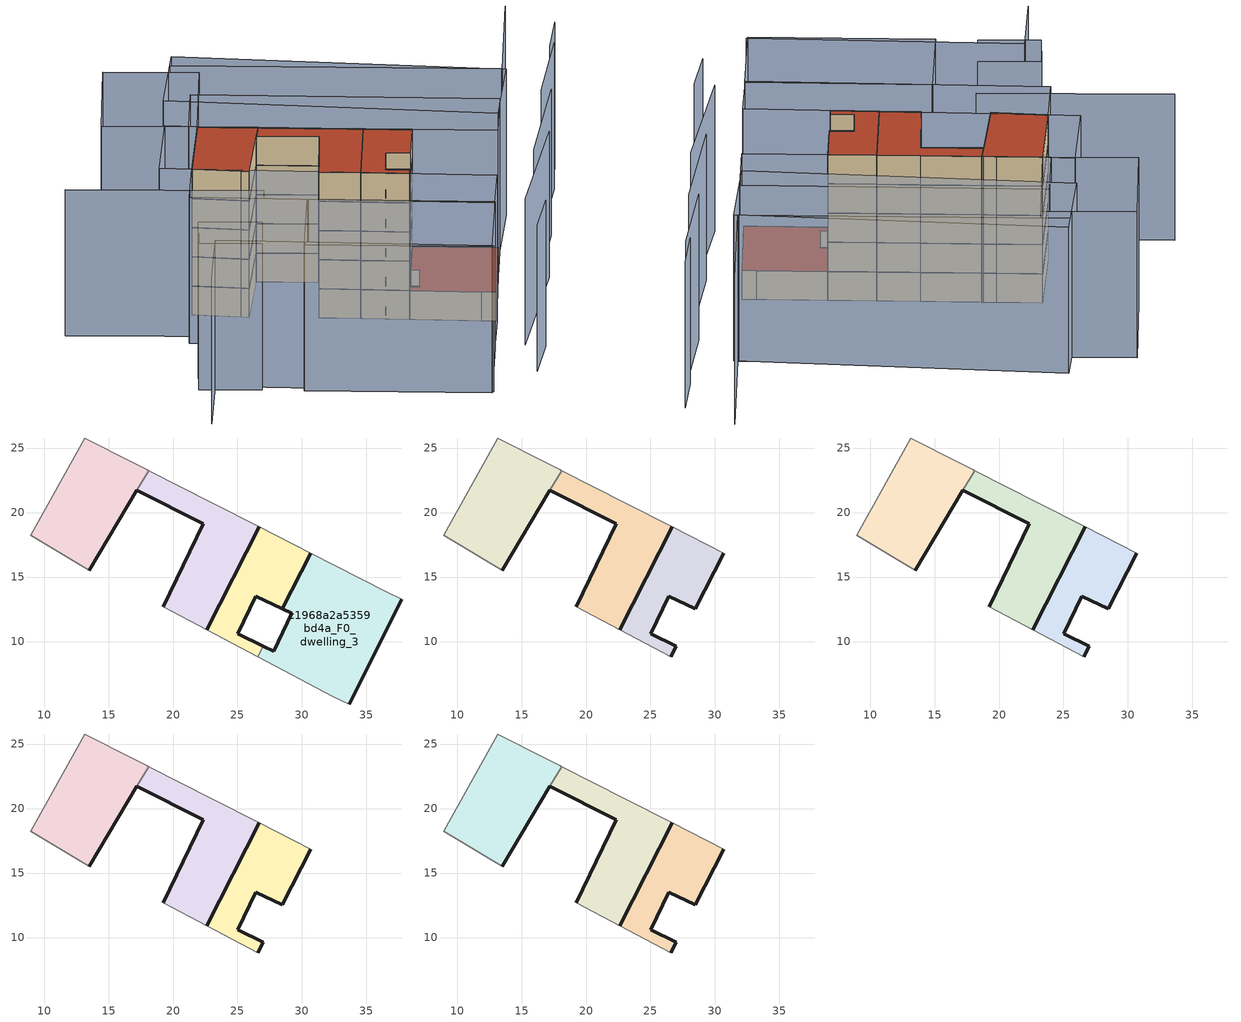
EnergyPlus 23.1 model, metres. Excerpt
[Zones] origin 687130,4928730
c1968a2a5359bd4a_F0_dwelling_0
 floor ground (EU_floor_Construction): 13.5,15.52 17.19,21.73 17.2,21.73 18.1,23.25 18,23.3 16.91,23.86 13.14,25.78 8.98,18.23 12.86,15.91 z0
 wall outside (EU_wall_Construction): 17.2,21.73 17.19,21.73 13.5,15.52 z0:3
 wall adiabatic (EU_wall_Construction): 13.5,15.52 12.86,15.91 8.98,18.23 13.14,25.78 16.91,23.86 18,23.3 18.1,23.25 z0:3
 wall to c1968a2a5359bd4a_F0_dwelling_1 (EU_wall_Construction): 18.1,23.25 17.2,21.73 z0:3
c1968a2a5359bd4a_F0_dwelling_1
 floor ground (EU_floor_Construction): 22.62,10.92 26.68,18.89 23.09,20.71 18.1,23.25 17.2,21.73 22.33,19.13 19.24,12.71 z0
 wall outside (EU_wall_Construction): 19.24,12.71 22.33,19.13 17.2,21.73 / 26.68,18.89 22.62,10.92 z0:3
 wall adiabatic (EU_wall_Construction): 18.1,23.25 23.09,20.71 26.68,18.89 / 22.62,10.92 19.24,12.71 z0:3
c1968a2a5359bd4a_F0_dwelling_2
 floor ground (EU_floor_Construction): 27,9.64 25,10.6 26.41,13.52 28.47,12.53 30.67,16.85 26.68,18.89 22.62,10.92 26.58,8.82 z0
 wall outside (EU_wall_Construction): 22.62,10.92 26.68,18.89 / 30.67,16.85 28.47,12.53 26.41,13.52 25,10.6 27,9.64 z0:3
 wall adiabatic (EU_wall_Construction): 26.58,8.82 22.62,10.92 / 26.68,18.89 30.67,16.85 z0:3
 wall to c1968a2a5359bd4a_F0_dwelling_3 (EU_wall_Construction): 27,9.64 26.59,8.82 z0:3
c1968a2a5359bd4a_F0_dwelling_3
 floor ground (EU_floor_Construction): 33.65,5.15 37.72,13.27 36.53,13.86 30.67,16.85 28.47,12.53 29.21,12.17 27.82,9.25 27,9.64 26.58,8.82 32.43,5.72 z0
 wall outside (EU_wall_Construction): 27,9.64 27.82,9.25 29.21,12.17 28.47,12.53 30.67,16.85 / 37.72,13.27 33.65,5.15 z0:3
 wall adiabatic (EU_wall_Construction): 33.65,5.15 32.43,5.72 26.58,8.82 / 30.67,16.85 36.53,13.86 37.72,13.27 z0:3
 roof outside (EU_roof_Construction): 36.53,13.86 37.72,13.27 33.65,5.15 32.43,5.72 26.58,8.82 27,9.64 27.82,9.25 29.21,12.17 28.47,12.53 30.67,16.85 z3
c1968a2a5359bd4a_F1_dwelling_0
 floor to c1968a2a5359bd4a_F0_dwelling_0 (EU_floor_Construction): 13.5,15.52 17.19,21.73 17.2,21.73 18.1,23.25 18,23.3 16.91,23.86 13.14,25.78 8.98,18.23 12.86,15.91 z3
 wall outside (EU_wall_Construction): 17.2,21.73 17.19,21.73 13.5,15.52 z3:6
 wall adiabatic (EU_wall_Construction): 13.5,15.52 12.86,15.91 8.98,18.23 13.14,25.78 16.91,23.86 18,23.3 18.1,23.25 z3:6
 wall to c1968a2a5359bd4a_F1_dwelling_1 (EU_wall_Construction): 18.1,23.25 17.2,21.73 z3:6
c1968a2a5359bd4a_F1_dwelling_1
 floor to c1968a2a5359bd4a_F0_dwelling_1 (EU_floor_Construction): 22.62,10.92 26.68,18.89 23.09,20.71 18.1,23.25 17.2,21.73 22.33,19.13 19.24,12.71 z3
 wall outside (EU_wall_Construction): 19.24,12.71 22.33,19.13 17.2,21.73 / 26.68,18.89 22.62,10.92 z3:6
 wall adiabatic (EU_wall_Construction): 18.1,23.25 23.09,20.71 26.68,18.89 / 22.62,10.92 19.24,12.71 z3:6
c1968a2a5359bd4a_F1_dwelling_2
 floor to c1968a2a5359bd4a_F0_dwelling_2 (EU_floor_Construction): 27,9.64 25,10.6 26.41,13.52 28.47,12.53 30.67,16.85 26.68,18.89 22.62,10.92 26.58,8.82 z3
 wall outside (EU_wall_Construction): 30.67,16.85 28.47,12.53 26.41,13.52 25,10.6 27,9.64 26.58,8.82 / 22.62,10.92 26.68,18.89 z3:6
 wall adiabatic (EU_wall_Construction): 26.58,8.82 22.62,10.92 / 26.68,18.89 30.67,16.85 z3:6
c1968a2a5359bd4a_F2_dwelling_0
 floor to c1968a2a5359bd4a_F1_dwelling_0 (EU_floor_Construction): 13.5,15.52 17.19,21.73 17.2,21.73 18.1,23.25 18,23.3 16.91,23.86 13.14,25.78 8.98,18.23 12.86,15.91 z6
 wall outside (EU_wall_Construction): 17.2,21.73 17.19,21.73 13.5,15.52 z6:9
 wall adiabatic (EU_wall_Construction): 13.5,15.52 12.86,15.91 8.98,18.23 13.14,25.78 16.91,23.86 18,23.3 18.1,23.25 z6:9
 wall to c1968a2a5359bd4a_F2_dwelling_1 (EU_wall_Construction): 18.1,23.25 17.2,21.73 z6:9
c1968a2a5359bd4a_F2_dwelling_1
 floor to c1968a2a5359bd4a_F1_dwelling_1 (EU_floor_Construction): 22.62,10.92 26.68,18.89 23.09,20.71 18.1,23.25 17.2,21.73 22.33,19.13 19.24,12.71 z6
 wall outside (EU_wall_Construction): 19.24,12.71 22.33,19.13 17.2,21.73 / 26.68,18.89 22.62,10.92 z6:9
 wall adiabatic (EU_wall_Construction): 18.1,23.25 23.09,20.71 26.68,18.89 / 22.62,10.92 19.24,12.71 z6:9
c1968a2a5359bd4a_F2_dwelling_2
 floor to c1968a2a5359bd4a_F1_dwelling_2 (EU_floor_Construction): 27,9.64 25,10.6 26.41,13.52 28.47,12.53 30.67,16.85 26.68,18.89 22.62,10.92 26.58,8.82 z6
 wall outside (EU_wall_Construction): 30.67,16.85 28.47,12.53 26.41,13.52 25,10.6 27,9.64 26.58,8.82 / 22.62,10.92 26.68,18.89 z6:9
 wall adiabatic (EU_wall_Construction): 26.58,8.82 22.62,10.92 / 26.68,18.89 30.67,16.85 z6:9
c1968a2a5359bd4a_F3_dwelling_0
 floor to c1968a2a5359bd4a_F2_dwelling_0 (EU_floor_Construction): 13.5,15.52 17.19,21.73 17.2,21.73 18.1,23.25 18,23.3 16.91,23.86 13.14,25.78 8.98,18.23 12.86,15.91 z9
 wall outside (EU_wall_Construction): 17.2,21.73 17.19,21.73 13.5,15.52 z9:12
 wall adiabatic (EU_wall_Construction): 13.5,15.52 12.86,15.91 8.98,18.23 13.14,25.78 16.91,23.86 18,23.3 18.1,23.25 z9:12
 wall to c1968a2a5359bd4a_F3_dwelling_1 (EU_wall_Construction): 18.1,23.25 17.2,21.73 z9:12
c1968a2a5359bd4a_F3_dwelling_1
 floor to c1968a2a5359bd4a_F2_dwelling_1 (EU_floor_Construction): 22.62,10.92 26.68,18.89 23.09,20.71 18.1,23.25 17.2,21.73 22.33,19.13 19.24,12.71 z9
 wall outside (EU_wall_Construction): 19.24,12.71 22.33,19.13 17.2,21.73 / 26.68,18.89 22.62,10.92 z9:12
 wall adiabatic (EU_wall_Construction): 18.1,23.25 23.09,20.71 26.68,18.89 / 22.62,10.92 19.24,12.71 z9:12
c1968a2a5359bd4a_F3_dwelling_2
 floor to c1968a2a5359bd4a_F2_dwelling_2 (EU_floor_Construction): 27,9.64 25,10.6 26.41,13.52 28.47,12.53 30.67,16.85 26.68,18.89 22.62,10.92 26.58,8.82 z9
 wall outside (EU_wall_Construction): 30.67,16.85 28.47,12.53 26.41,13.52 25,10.6 27,9.64 26.58,8.82 / 22.62,10.92 26.68,18.89 z9:12
 wall adiabatic (EU_wall_Construction): 26.58,8.82 22.62,10.92 / 26.68,18.89 30.67,16.85 z9:12
c1968a2a5359bd4a_F4_dwelling_0
 floor to c1968a2a5359bd4a_F3_dwelling_0 (EU_floor_Construction): 13.5,15.52 17.19,21.73 17.2,21.73 18.1,23.25 18,23.3 16.91,23.86 13.14,25.78 8.98,18.23 12.86,15.91 z12
 wall outside (EU_wall_Construction): 17.2,21.73 17.19,21.73 13.5,15.52 z12:15
 wall adiabatic (EU_wall_Construction): 13.5,15.52 12.86,15.91 8.98,18.23 13.14,25.78 16.91,23.86 18,23.3 18.1,23.25 z12:15
 wall to c1968a2a5359bd4a_F4_dwelling_1 (EU_wall_Construction): 18.1,23.25 17.2,21.73 z12:15
 roof outside (EU_roof_Construction): 16.91,23.86 18,23.3 18.1,23.25 17.2,21.73 17.19,21.73 13.5,15.52 12.86,15.91 8.98,18.23 13.14,25.78 z15
c1968a2a5359bd4a_F4_dwelling_1
 floor to c1968a2a5359bd4a_F3_dwelling_1 (EU_floor_Construction): 22.62,10.92 26.68,18.89 23.09,20.71 18.1,23.25 17.2,21.73 22.33,19.13 19.24,12.71 z12
 wall outside (EU_wall_Construction): 19.24,12.71 22.33,19.13 17.2,21.73 / 26.68,18.89 22.62,10.92 z12:15
 wall adiabatic (EU_wall_Construction): 18.1,23.25 23.09,20.71 26.68,18.89 / 22.62,10.92 19.24,12.71 z12:15
 roof outside (EU_roof_Construction): 26.68,18.89 22.62,10.92 19.24,12.71 22.33,19.13 17.2,21.73 18.1,23.25 23.09,20.71 z15
c1968a2a5359bd4a_F4_dwelling_2
 floor to c1968a2a5359bd4a_F3_dwelling_2 (EU_floor_Construction): 27,9.64 25,10.6 26.41,13.52 28.47,12.53 30.67,16.85 26.68,18.89 22.62,10.92 26.58,8.82 z12
 wall outside (EU_wall_Construction): 30.67,16.85 28.47,12.53 26.41,13.52 25,10.6 27,9.64 26.58,8.82 / 22.62,10.92 26.68,18.89 z12:15
 wall adiabatic (EU_wall_Construction): 26.58,8.82 22.62,10.92 / 26.68,18.89 30.67,16.85 z12:15
 roof outside (EU_roof_Construction): 30.67,16.85 28.47,12.53 26.41,13.52 25,10.6 27,9.64 26.58,8.82 22.62,10.92 26.68,18.89 z15
shading: 32.65,-5.55 35.51,-1.37 / 1.16,-2.35 4.76,4.41 / 4.76,4.41 27.26,-7.6 / 33.97,-0.3 41.83,11.09 / 38.95,8.31 45.65,18.63 / -3.29,19.47 13.07,11.54 / 44.81,19.01 49.95,27.01 / 49.29,26.56 51.77,30.71 / 49.09,35.65 43.38,24.29 / 43.38,24.29 16.21,37.96 / 15.9,8.21 31.23,0.38 / 31.23,0.38 27.07,-7.75 / 27.07,-7.75 11.74,0.08 / 11.74,0.08 15.9,8.21 / 4.9,8.32 10.19,5.83 / 10.19,5.83 8.36,1.93 / 8.36,1.93 3.07,4.42 / 3.07,4.42 4.9,8.32 / 13.14,25.78 8.98,18.23 / 8.98,18.23 6.36,19.68 / 6.36,19.68 10.52,27.23 / 10.52,27.23 13.14,25.78 / 8.98,18.23 33.73,5.11 / 33.73,5.11 31.1,0.15 / 31.1,0.15 6.35,13.27 / 6.35,13.27 8.98,18.23 / 37.71,13.24 12.43,26.15 / 12.43,26.15 15.36,31.88 / 15.36,31.88 40.64,18.98 / 40.64,18.98 37.71,13.24 / 17.05,39.56 43.68,24.1 / 43.68,24.1 39.21,16.39 / 39.21,16.39 12.57,31.84 / 12.57,31.84 17.05,39.56 / 5.24,29.7 10.08,39.47 / 10.08,39.47 17.99,35.55 / 17.99,35.55 13.14,25.78 / 13.14,25.78 5.24,29.7 z0:15
[Building]
EU S2 Campaign: North Axis=0; Terrain=City; Solar Distribution=FullExterior
[Site:Location]
Bologna: Latitude=44.5; Longitude=11.25; Time Zone=1; Elevation=37
[SizingPeriod:WeatherFileDays]
AnnualSizingPeriod: Begin Month=1; Begin Day of Month=1; End Month=12; End Day of Month=31; Day of Week for Start Day=Monday; Use Weather File Daylight Saving Period=No; Use Weather File Rain and Snow Indicators=No
[MATERIAL]
EU_InternalMass_Material: Roughness=MediumRough; Thickness=0.1; Conductivity=1; Density=1800; Specific Heat=900; Thermal Absorptance=0.9; Solar Absorptance=0.7; Visible Absorptance=0.7
[MATERIAL:NOMASS] Roughness=MediumRough; Thermal Absorptance=0.9; Solar Absorptance=0.7; Visible Absorptance=0.7
Name | Thermal Resistance
EU_wall_NoMass | 0.905828
EU_roof_NoMass | 0.37593
EU_floor_NoMass | 0.67114
[CONSTRUCTION]
EU_wall_Construction: EU_wall_NoMass
EU_roof_Construction: EU_roof_NoMass
EU_floor_Construction: EU_floor_NoMass
EU_InternalMass_Construction: EU_InternalMass_Material
[ZONE] Type=1; Multiplier=1; Ceiling Height=autocalculate; Floor Area=autocalculate; Part of Total Floor Area=Yes
Name | Volume
c1968a2a5359bd4a_F0_dwelling_0 | 142.974
c1968a2a5359bd4a_F1_dwelling_0; c1968a2a5359bd4a_F2_dwelling_0; c1968a2a5359bd4a_F3_dwelling_0; c1968a2a5359bd4a_F4_dwelling_0 | 142.975
c1968a2a5359bd4a_F0_dwelling_1 | 134.801
c1968a2a5359bd4a_F1_dwelling_1; c1968a2a5359bd4a_F2_dwelling_1; c1968a2a5359bd4a_F3_dwelling_1; c1968a2a5359bd4a_F4_dwelling_1 | 134.8
c1968a2a5359bd4a_F0_dwelling_2 | 98.7627
c1968a2a5359bd4a_F1_dwelling_2; c1968a2a5359bd4a_F2_dwelling_2; c1968a2a5359bd4a_F3_dwelling_2; c1968a2a5359bd4a_F4_dwelling_2 | 98.7634
c1968a2a5359bd4a_F0_dwelling_3 | 207.468
[INTERNALMASS] Construction=EU_InternalMass_Construction
Name | Zone or ZoneList | Surface Area
c1968a2a5359bd4a_F0_dwelling_0_EU_InternalMass | c1968a2a5359bd4a_F0_dwelling_0 | 47.6579
c1968a2a5359bd4a_F0_dwelling_1_EU_InternalMass | c1968a2a5359bd4a_F0_dwelling_1 | 44.9332
c1968a2a5359bd4a_F0_dwelling_2_EU_InternalMass | c1968a2a5359bd4a_F0_dwelling_2 | 32.9211
c1968a2a5359bd4a_F0_dwelling_3_EU_InternalMass | c1968a2a5359bd4a_F0_dwelling_3 | 69.1559
c1968a2a5359bd4a_F1_dwelling_0_EU_InternalMass | c1968a2a5359bd4a_F1_dwelling_0 | 57.6413
c1968a2a5359bd4a_F1_dwelling_1_EU_InternalMass | c1968a2a5359bd4a_F1_dwelling_1 | 47.4499
c1968a2a5359bd4a_F1_dwelling_2_EU_InternalMass | c1968a2a5359bd4a_F1_dwelling_2 | 89.5827
c1968a2a5359bd4a_F2_dwelling_0_EU_InternalMass | c1968a2a5359bd4a_F2_dwelling_0 | 57.6413
c1968a2a5359bd4a_F2_dwelling_1_EU_InternalMass | c1968a2a5359bd4a_F2_dwelling_1 | 47.4499
c1968a2a5359bd4a_F2_dwelling_2_EU_InternalMass | c1968a2a5359bd4a_F2_dwelling_2 | 89.5827
c1968a2a5359bd4a_F3_dwelling_0_EU_InternalMass | c1968a2a5359bd4a_F3_dwelling_0 | 57.6413
c1968a2a5359bd4a_F3_dwelling_1_EU_InternalMass | c1968a2a5359bd4a_F3_dwelling_1 | 47.4499
c1968a2a5359bd4a_F3_dwelling_2_EU_InternalMass | c1968a2a5359bd4a_F3_dwelling_2 | 89.5827
c1968a2a5359bd4a_F4_dwelling_0_EU_InternalMass | c1968a2a5359bd4a_F4_dwelling_0 | 57.6413
c1968a2a5359bd4a_F4_dwelling_1_EU_InternalMass | c1968a2a5359bd4a_F4_dwelling_1 | 47.4499
c1968a2a5359bd4a_F4_dwelling_2_EU_InternalMass | c1968a2a5359bd4a_F4_dwelling_2 | 89.5827
[OTHEREQUIPMENT] Fuel Type=Electricity; Design Level Calculation Method=Watts/Area; Power per Zone Floor Area=1; Fraction Latent=0; Fraction Radiant=0; Fraction Lost=0; Carbon Dioxide Generation Rate=0; EndUse Subcategory=EU_Step8_InternalGains
Name | Zone or ZoneList or Space or SpaceList | Schedule
EU_Step8_InternalGain_c1968a2a5359bd4a_F0_dwelling_0_f000 | c1968a2a5359bd4a_F0_dwelling_0 | EU_Step8_GainSchedule_c1968a2a5359bd4a_F0_dwelling_0_f000
EU_Step8_InternalGain_c1968a2a5359bd4a_F0_dwelling_1_f000 | c1968a2a5359bd4a_F0_dwelling_1 | EU_Step8_GainSchedule_c1968a2a5359bd4a_F0_dwelling_1_f000
EU_Step8_InternalGain_c1968a2a5359bd4a_F0_dwelling_2_f000 | c1968a2a5359bd4a_F0_dwelling_2 | EU_Step8_GainSchedule_c1968a2a5359bd4a_F0_dwelling_2_f000
EU_Step8_InternalGain_c1968a2a5359bd4a_F0_dwelling_3_f000 | c1968a2a5359bd4a_F0_dwelling_3 | EU_Step8_GainSchedule_c1968a2a5359bd4a_F0_dwelling_3_f000
EU_Step8_InternalGain_c1968a2a5359bd4a_F1_dwelling_0_f000 | c1968a2a5359bd4a_F1_dwelling_0 | EU_Step8_GainSchedule_c1968a2a5359bd4a_F1_dwelling_0_f000
EU_Step8_InternalGain_c1968a2a5359bd4a_F1_dwelling_1_f000 | c1968a2a5359bd4a_F1_dwelling_1 | EU_Step8_GainSchedule_c1968a2a5359bd4a_F1_dwelling_1_f000
EU_Step8_InternalGain_c1968a2a5359bd4a_F1_dwelling_2_f000 | c1968a2a5359bd4a_F1_dwelling_2 | EU_Step8_GainSchedule_c1968a2a5359bd4a_F1_dwelling_2_f000
EU_Step8_InternalGain_c1968a2a5359bd4a_F2_dwelling_0_f000 | c1968a2a5359bd4a_F2_dwelling_0 | EU_Step8_GainSchedule_c1968a2a5359bd4a_F2_dwelling_0_f000
EU_Step8_InternalGain_c1968a2a5359bd4a_F2_dwelling_1_f000 | c1968a2a5359bd4a_F2_dwelling_1 | EU_Step8_GainSchedule_c1968a2a5359bd4a_F2_dwelling_1_f000
EU_Step8_InternalGain_c1968a2a5359bd4a_F2_dwelling_2_f000 | c1968a2a5359bd4a_F2_dwelling_2 | EU_Step8_GainSchedule_c1968a2a5359bd4a_F2_dwelling_2_f000
EU_Step8_InternalGain_c1968a2a5359bd4a_F3_dwelling_0_f000 | c1968a2a5359bd4a_F3_dwelling_0 | EU_Step8_GainSchedule_c1968a2a5359bd4a_F3_dwelling_0_f000
EU_Step8_InternalGain_c1968a2a5359bd4a_F3_dwelling_1_f000 | c1968a2a5359bd4a_F3_dwelling_1 | EU_Step8_GainSchedule_c1968a2a5359bd4a_F3_dwelling_1_f000
EU_Step8_InternalGain_c1968a2a5359bd4a_F3_dwelling_2_f000 | c1968a2a5359bd4a_F3_dwelling_2 | EU_Step8_GainSchedule_c1968a2a5359bd4a_F3_dwelling_2_f000
EU_Step8_InternalGain_c1968a2a5359bd4a_F4_dwelling_0_f000 | c1968a2a5359bd4a_F4_dwelling_0 | EU_Step8_GainSchedule_c1968a2a5359bd4a_F4_dwelling_0_f000
EU_Step8_InternalGain_c1968a2a5359bd4a_F4_dwelling_1_f000 | c1968a2a5359bd4a_F4_dwelling_1 | EU_Step8_GainSchedule_c1968a2a5359bd4a_F4_dwelling_1_f000
EU_Step8_InternalGain_c1968a2a5359bd4a_F4_dwelling_2_f000 | c1968a2a5359bd4a_F4_dwelling_2 | EU_Step8_GainSchedule_c1968a2a5359bd4a_F4_dwelling_2_f000
[ZONEVENTILATION:DESIGNFLOWRATE] Schedule=EU_AlwaysOn; Design Flow Rate Calculation Method=AirChanges/Hour; Air Changes per Hour=0.73129; Ventilation Type=Natural; Fan Pressure Rise=0; Fan Total Efficiency=1; Constant Term Coefficient=1; Temperature Term Coefficient=0; Velocity Term Coefficient=0; Velocity Squared Term Coefficient=0; Minimum Indoor Temperature=-100; Maximum Indoor Temperature=100; Delta Temperature=-100; Minimum Outdoor Temperature=-100; Maximum Outdoor Temperature=100; Maximum Wind Speed=40
Name | Zone or ZoneList or Space or SpaceList
EU_ConstantAir_c1968a2a5359bd4a_F0_dwelling_0 | c1968a2a5359bd4a_F0_dwelling_0
EU_ConstantAir_c1968a2a5359bd4a_F0_dwelling_1 | c1968a2a5359bd4a_F0_dwelling_1
EU_ConstantAir_c1968a2a5359bd4a_F0_dwelling_2 | c1968a2a5359bd4a_F0_dwelling_2
EU_ConstantAir_c1968a2a5359bd4a_F0_dwelling_3 | c1968a2a5359bd4a_F0_dwelling_3
EU_ConstantAir_c1968a2a5359bd4a_F1_dwelling_0 | c1968a2a5359bd4a_F1_dwelling_0
EU_ConstantAir_c1968a2a5359bd4a_F1_dwelling_1 | c1968a2a5359bd4a_F1_dwelling_1
EU_ConstantAir_c1968a2a5359bd4a_F1_dwelling_2 | c1968a2a5359bd4a_F1_dwelling_2
EU_ConstantAir_c1968a2a5359bd4a_F2_dwelling_0 | c1968a2a5359bd4a_F2_dwelling_0
EU_ConstantAir_c1968a2a5359bd4a_F2_dwelling_1 | c1968a2a5359bd4a_F2_dwelling_1
EU_ConstantAir_c1968a2a5359bd4a_F2_dwelling_2 | c1968a2a5359bd4a_F2_dwelling_2
EU_ConstantAir_c1968a2a5359bd4a_F3_dwelling_0 | c1968a2a5359bd4a_F3_dwelling_0
EU_ConstantAir_c1968a2a5359bd4a_F3_dwelling_1 | c1968a2a5359bd4a_F3_dwelling_1
EU_ConstantAir_c1968a2a5359bd4a_F3_dwelling_2 | c1968a2a5359bd4a_F3_dwelling_2
EU_ConstantAir_c1968a2a5359bd4a_F4_dwelling_0 | c1968a2a5359bd4a_F4_dwelling_0
EU_ConstantAir_c1968a2a5359bd4a_F4_dwelling_1 | c1968a2a5359bd4a_F4_dwelling_1
EU_ConstantAir_c1968a2a5359bd4a_F4_dwelling_2 | c1968a2a5359bd4a_F4_dwelling_2
[HVACTEMPLATE:THERMOSTAT] Constant Heating Setpoint=20; Constant Cooling Setpoint=50
EU_HeatOnly_c1968a2a5359bd4a_F0_dwelling_0; EU_HeatOnly_c1968a2a5359bd4a_F0_dwelling_1; EU_HeatOnly_c1968a2a5359bd4a_F0_dwelling_2; EU_HeatOnly_c1968a2a5359bd4a_F0_dwelling_3; EU_HeatOnly_c1968a2a5359bd4a_F1_dwelling_0; EU_HeatOnly_c1968a2a5359bd4a_F1_dwelling_1; EU_HeatOnly_c1968a2a5359bd4a_F1_dwelling_2; EU_HeatOnly_c1968a2a5359bd4a_F2_dwelling_0; EU_HeatOnly_c1968a2a5359bd4a_F2_dwelling_1; EU_HeatOnly_c1968a2a5359bd4a_F2_dwelling_2; EU_HeatOnly_c1968a2a5359bd4a_F3_dwelling_0; EU_HeatOnly_c1968a2a5359bd4a_F3_dwelling_1; EU_HeatOnly_c1968a2a5359bd4a_F3_dwelling_2; EU_HeatOnly_c1968a2a5359bd4a_F4_dwelling_0; EU_HeatOnly_c1968a2a5359bd4a_F4_dwelling_1; EU_HeatOnly_c1968a2a5359bd4a_F4_dwelling_2
[HVACTEMPLATE:ZONE:IDEALLOADSAIRSYSTEM] System Availability Schedule=EU_AlwaysOn; Maximum Heating Supply Air Temperature=50; Minimum Cooling Supply Air Temperature=13; Maximum Heating Supply Air Humidity Ratio=0.0156; Minimum Cooling Supply Air Humidity Ratio=0.0077; Heating Limit=NoLimit; Cooling Limit=NoLimit; Heating Availability Schedule=EU_AlwaysOn; Cooling Availability Schedule=EU_CoolingOff; Dehumidification Control Type=ConstantSensibleHeatRatio; Cooling Sensible Heat Ratio=0.7; Dehumidification Setpoint=60; Humidification Control Type=None; Humidification Setpoint=30; Outdoor Air Method=None; Outdoor Air Flow Rate per Person=0.00944; Outdoor Air Flow Rate per Zone Floor Area=0; Outdoor Air Flow Rate per Zone=0; Demand Controlled Ventilation Type=None; Outdoor Air Economizer Type=NoEconomizer; Heat Recovery Type=None; Sensible Heat Recovery Effectiveness=0.7; Latent Heat Recovery Effectiveness=0.65
Name | Template Thermostat
c1968a2a5359bd4a_F0_dwelling_0 | EU_HeatOnly_c1968a2a5359bd4a_F0_dwelling_0
c1968a2a5359bd4a_F0_dwelling_1 | EU_HeatOnly_c1968a2a5359bd4a_F0_dwelling_1
c1968a2a5359bd4a_F0_dwelling_2 | EU_HeatOnly_c1968a2a5359bd4a_F0_dwelling_2
c1968a2a5359bd4a_F0_dwelling_3 | EU_HeatOnly_c1968a2a5359bd4a_F0_dwelling_3
c1968a2a5359bd4a_F1_dwelling_0 | EU_HeatOnly_c1968a2a5359bd4a_F1_dwelling_0
c1968a2a5359bd4a_F1_dwelling_1 | EU_HeatOnly_c1968a2a5359bd4a_F1_dwelling_1
c1968a2a5359bd4a_F1_dwelling_2 | EU_HeatOnly_c1968a2a5359bd4a_F1_dwelling_2
c1968a2a5359bd4a_F2_dwelling_0 | EU_HeatOnly_c1968a2a5359bd4a_F2_dwelling_0
c1968a2a5359bd4a_F2_dwelling_1 | EU_HeatOnly_c1968a2a5359bd4a_F2_dwelling_1
c1968a2a5359bd4a_F2_dwelling_2 | EU_HeatOnly_c1968a2a5359bd4a_F2_dwelling_2
c1968a2a5359bd4a_F3_dwelling_0 | EU_HeatOnly_c1968a2a5359bd4a_F3_dwelling_0
c1968a2a5359bd4a_F3_dwelling_1 | EU_HeatOnly_c1968a2a5359bd4a_F3_dwelling_1
c1968a2a5359bd4a_F3_dwelling_2 | EU_HeatOnly_c1968a2a5359bd4a_F3_dwelling_2
c1968a2a5359bd4a_F4_dwelling_0 | EU_HeatOnly_c1968a2a5359bd4a_F4_dwelling_0
c1968a2a5359bd4a_F4_dwelling_1 | EU_HeatOnly_c1968a2a5359bd4a_F4_dwelling_1
c1968a2a5359bd4a_F4_dwelling_2 | EU_HeatOnly_c1968a2a5359bd4a_F4_dwelling_2
[SIZING:ZONE] Zone Cooling Design Supply Air Temperature Input Method=SupplyAirTemperature; Zone Cooling Design Supply Air Temperature=13; Zone Heating Design Supply Air Temperature Input Method=SupplyAirTemperature; Zone Heating Design Supply Air Temperature=50; Zone Cooling Design Supply Air Humidity Ratio=0.008; Zone Heating Design Supply Air Humidity Ratio=0.008; Cooling Design Air Flow Method=DesignDay; Cooling Design Air Flow Rate=0; Cooling Minimum Air Flow per Zone Floor Area=0.000762; Cooling Minimum Air Flow=0; Cooling Minimum Air Flow Fraction=0.2; Heating Design Air Flow Method=DesignDay; Heating Design Air Flow Rate=0; Heating Maximum Air Flow per Zone Floor Area=0.002032; Heating Maximum Air Flow=0.141576; Heating Maximum Air Flow Fraction=0.3; Account for Dedicated Outdoor Air System=No; Dedicated Outdoor Air System Control Strategy=NeutralSupplyAir; Dedicated Outdoor Air Low Setpoint Temperature for Design=autosize; Dedicated Outdoor Air High Setpoint Temperature for Design=autosize; Zone Load Sizing Method=Sensible Load Only No Latent Load; Zone Latent Cooling Design Supply Air Humidity Ratio Input Method=HumidityRatioDifference; Zone Cooling Design Supply Air Humidity Ratio Difference=0.005; Zone Latent Heating Design Supply Air Humidity Ratio Input Method=HumidityRatioDifference; Zone Humidification Design Supply Air Humidity Ratio Difference=0.005
c1968a2a5359bd4a_F0_dwelling_0; c1968a2a5359bd4a_F0_dwelling_1; c1968a2a5359bd4a_F0_dwelling_2; c1968a2a5359bd4a_F0_dwelling_3; c1968a2a5359bd4a_F1_dwelling_0; c1968a2a5359bd4a_F1_dwelling_1; c1968a2a5359bd4a_F1_dwelling_2; c1968a2a5359bd4a_F2_dwelling_0; c1968a2a5359bd4a_F2_dwelling_1; c1968a2a5359bd4a_F2_dwelling_2; c1968a2a5359bd4a_F3_dwelling_0; c1968a2a5359bd4a_F3_dwelling_1; c1968a2a5359bd4a_F3_dwelling_2; c1968a2a5359bd4a_F4_dwelling_0; c1968a2a5359bd4a_F4_dwelling_1; c1968a2a5359bd4a_F4_dwelling_2
[SCHEDULE:CONSTANT]
Name | Hourly Value
EU_AlwaysOn | 1
EU_CoolingOff | 0
[SCHEDULE:FILE] Column Number=1; Rows to Skip at Top=0; Number of Hours of Data=8760; Column Separator=Comma; Interpolate to Timestep=No; Minutes per Item=60; Adjust Schedule for Daylight Savings=Yes
Name | File
EU_Step8_GainSchedule_c1968a2a5359bd4a_F0_dwelling_0_f000 | ../../schedules/c1968a2a5359bd4a/c1968a2a5359bd4a_F0_dwelling_0_f000_gain.csv
EU_Step8_GainSchedule_c1968a2a5359bd4a_F0_dwelling_1_f000 | ../../schedules/c1968a2a5359bd4a/c1968a2a5359bd4a_F0_dwelling_1_f000_gain.csv
EU_Step8_GainSchedule_c1968a2a5359bd4a_F0_dwelling_2_f000 | ../../schedules/c1968a2a5359bd4a/c1968a2a5359bd4a_F0_dwelling_2_f000_gain.csv
EU_Step8_GainSchedule_c1968a2a5359bd4a_F0_dwelling_3_f000 | ../../schedules/c1968a2a5359bd4a/c1968a2a5359bd4a_F0_dwelling_3_f000_gain.csv
EU_Step8_GainSchedule_c1968a2a5359bd4a_F1_dwelling_0_f000 | ../../schedules/c1968a2a5359bd4a/c1968a2a5359bd4a_F1_dwelling_0_f000_gain.csv
EU_Step8_GainSchedule_c1968a2a5359bd4a_F1_dwelling_1_f000 | ../../schedules/c1968a2a5359bd4a/c1968a2a5359bd4a_F1_dwelling_1_f000_gain.csv
EU_Step8_GainSchedule_c1968a2a5359bd4a_F1_dwelling_2_f000 | ../../schedules/c1968a2a5359bd4a/c1968a2a5359bd4a_F1_dwelling_2_f000_gain.csv
EU_Step8_GainSchedule_c1968a2a5359bd4a_F2_dwelling_0_f000 | ../../schedules/c1968a2a5359bd4a/c1968a2a5359bd4a_F2_dwelling_0_f000_gain.csv
EU_Step8_GainSchedule_c1968a2a5359bd4a_F2_dwelling_1_f000 | ../../schedules/c1968a2a5359bd4a/c1968a2a5359bd4a_F2_dwelling_1_f000_gain.csv
EU_Step8_GainSchedule_c1968a2a5359bd4a_F2_dwelling_2_f000 | ../../schedules/c1968a2a5359bd4a/c1968a2a5359bd4a_F2_dwelling_2_f000_gain.csv
EU_Step8_GainSchedule_c1968a2a5359bd4a_F3_dwelling_0_f000 | ../../schedules/c1968a2a5359bd4a/c1968a2a5359bd4a_F3_dwelling_0_f000_gain.csv
EU_Step8_GainSchedule_c1968a2a5359bd4a_F3_dwelling_1_f000 | ../../schedules/c1968a2a5359bd4a/c1968a2a5359bd4a_F3_dwelling_1_f000_gain.csv
EU_Step8_GainSchedule_c1968a2a5359bd4a_F3_dwelling_2_f000 | ../../schedules/c1968a2a5359bd4a/c1968a2a5359bd4a_F3_dwelling_2_f000_gain.csv
EU_Step8_GainSchedule_c1968a2a5359bd4a_F4_dwelling_0_f000 | ../../schedules/c1968a2a5359bd4a/c1968a2a5359bd4a_F4_dwelling_0_f000_gain.csv
EU_Step8_GainSchedule_c1968a2a5359bd4a_F4_dwelling_1_f000 | ../../schedules/c1968a2a5359bd4a/c1968a2a5359bd4a_F4_dwelling_1_f000_gain.csv
EU_Step8_GainSchedule_c1968a2a5359bd4a_F4_dwelling_2_f000 | ../../schedules/c1968a2a5359bd4a/c1968a2a5359bd4a_F4_dwelling_2_f000_gain.csv
